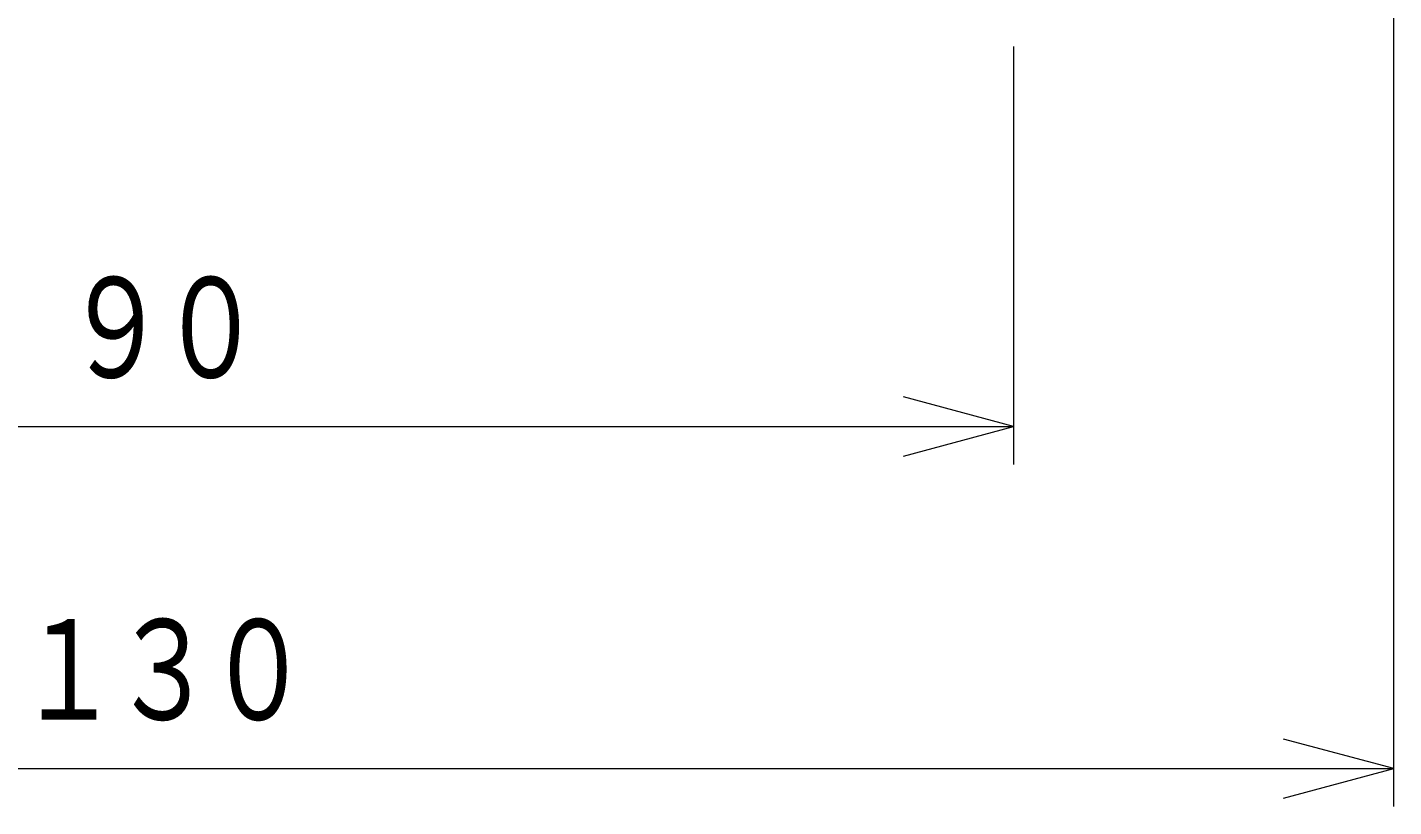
# Model space of a CAD drawing. Header units: millimetres. Extents: x 249 to 929, y 109 to 421.
# Drawn here: x 307.4 to 379.3, y 109.3 to 150.3 of the extents above; entities that cross this region are included whole.
import ezdxf

# ---------------------------------------------------------------- set-up
doc = ezdxf.new("R2010")
doc.units = ezdxf.units.MM
doc.layers.get('0').update_dxf_attribs({"lineweight": 30})
doc.layers.add('寸法', color=7, linetype='Continuous', lineweight=15)
doc.styles.add('BIGFONT', font='txt.shx', dxfattribs={"bigfont": 'bigfont'})

# ---------------------------------------------------------------- blocks, each defined once
blk = doc.blocks.new('A$C04802C9A')
for p, q in [((130, -50), (130, 0)), ((110, -10), (110, -32)), ((110, -30), (104.2044, -28.4471)), ((20, -30), (110, -30)), ((104.2044, -31.5529), (110, -30)), ((130, -48), (124.2044, -46.4471)), ((0, -48), (130, -48)), ((124.2044, -49.5529), (130, -48))]:
    blk.add_line(p, q)
at = {"style": 'BIGFONT', "width": 0.833}
for s, p in [('９', (59.9999, -28)), ('０', (65, -28)), ('１', (57.4999, -46)), ('３', (62.5, -46)), ('０', (67.5001, -46))]:
    blk.add_text(s, height=6, dxfattribs=at).set_placement(p)

msp = doc.modelspace()

# ---------------------------------------------------------------- block references
at = {"layer": '寸法'}
msp.add_blockref('A$C04802C9A', (249.284, 159.335), dxfattribs=at)

doc.saveas('drawing.dxf')
